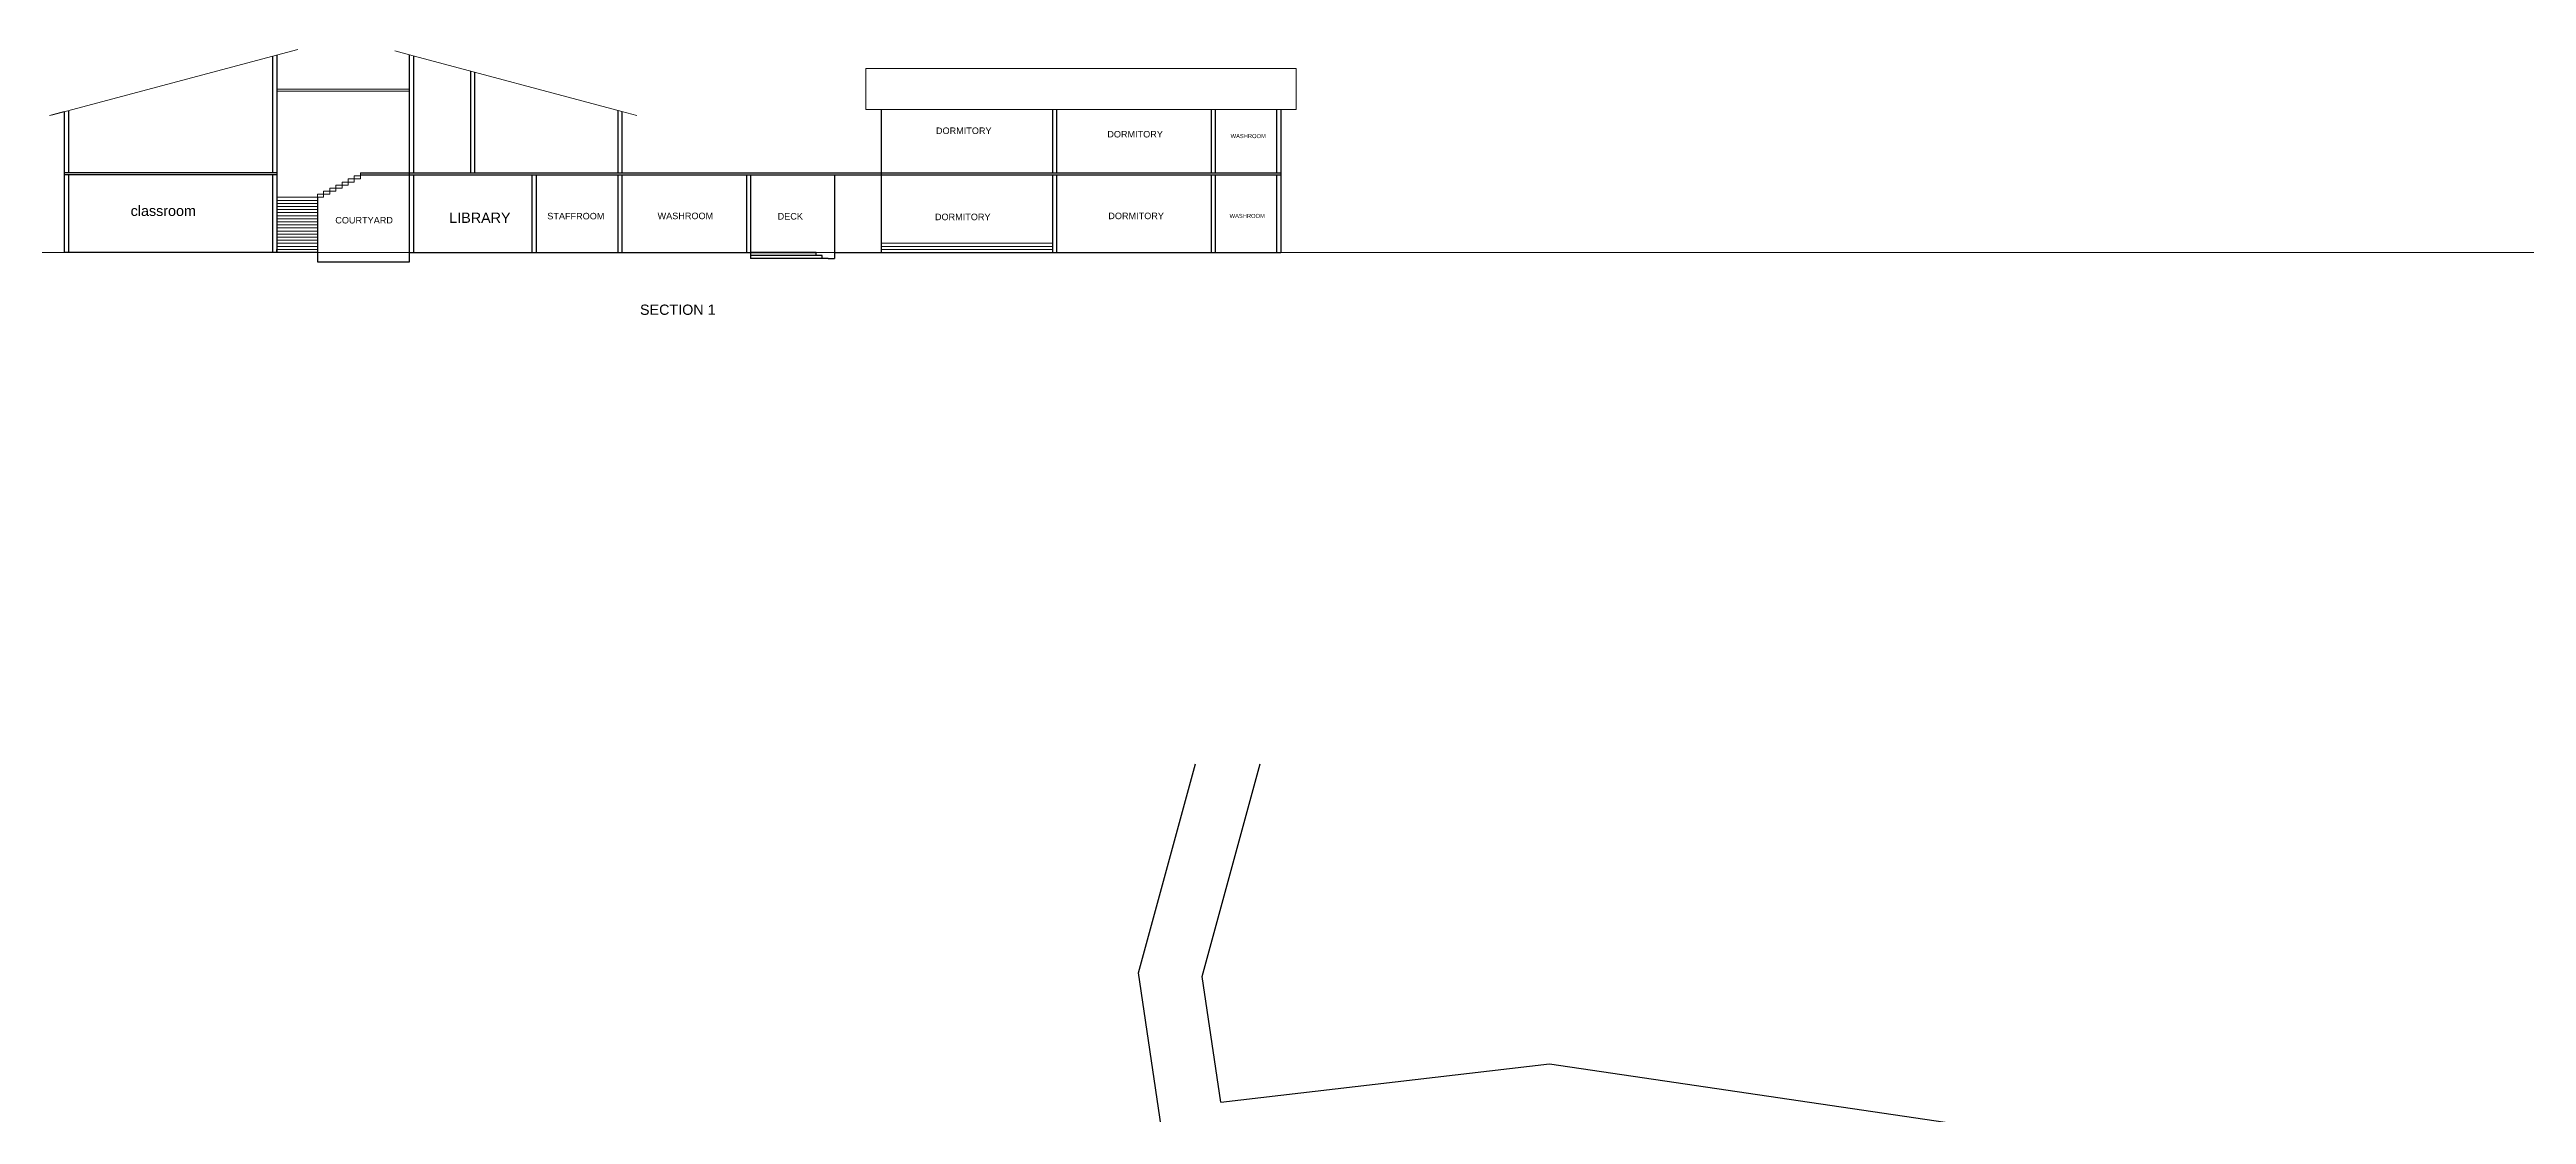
# Model space of a CAD drawing. Header units: metres. Extents: x -846 to 2173, y -239 to 2157.
# Drawn here: x -138.8 to -17.6, y 344.3 to 396.5 of the extents above; entities that cross this region are included whole.
import ezdxf

# ---------------------------------------------------------------- set-up
doc = ezdxf.new("R2010")
doc.units = ezdxf.units.M
doc.header["$MEASUREMENT"] = 0
for name, color, linetype, lineweight in [('SECTION LINE FIRST FLOOR', 110, 'Continuous', 30), ('section step', 21, 'Continuous', 15), ('SECTION WALL LINES', 57, 'Continuous', 30), ('text_space', 7, 'Continuous', 13), ('xl section', 20, 'Continuous', 30)]:
    doc.layers.add(name, color=color, linetype=linetype, lineweight=lineweight)
doc.styles.get("Standard").update_dxf_attribs({"font": 'arial.ttf'})

msp = doc.modelspace()

# ---------------------------------------------------------------- linework, layer by layer
for p, q in [((-85.52, 351.25), (-82.73, 361.49)), ((-82.4, 351.07), (-79.56, 361.49)), ((-79.42, 310.03), (-85.52, 351.25)), ((-81.49, 344.92), (-82.4, 351.07)), ((-81.49, 344.92), (-65.39, 346.81)), ((-65.39, 346.81), (-17.56, 339.76))]:
    msp.add_line(p, q)
at = {"layer": 'SECTION LINE FIRST FLOOR'}
for p, q in [((-118.22, 390.42), (-118.22, 395.39)), ((-118.02, 390.42), (-118.02, 395.34)), ((-110.82, 393.42), (-110.82, 390.42)), ((-110.82, 390.32), (-110.82, 386.52))]:
    msp.add_line(p, q, dxfattribs=at)
at = {"layer": 'section step'}
for p, q in [((-138.75, 393.25), (-126.69, 396.45)), ((-121.22, 396.19), (-121.94, 396.39)), ((-121.22, 396.19), (-121.94, 396.39)), ((-110.82, 393.42), (-121.22, 396.19)), ((-98.88, 393.52), (-98.88, 395.52)), ((-98.88, 395.52), (-77.81, 395.52)), ((-77.81, 393.52), (-77.81, 395.52)), ((-121.22, 394.52), (-127.72, 394.52)), ((-121.22, 394.42), (-127.72, 394.42)), ((-121.22, 390.42), (-121.22, 394.42)), ((-138.12, 393.42), (-138.84, 393.22)), ((-138.12, 393.42), (-138.12, 393.42)), ((-110.82, 393.42), (-110.09, 393.22)), ((-78.56, 393.52), (-98.88, 393.52)), ((-78.76, 393.52), (-77.81, 393.52)), ((-125.72, 389.37), (-125.12, 389.37)), ((-125.72, 389.22), (-125.72, 389.37)), ((-125.42, 389.22), (-125.42, 389.52)), ((-125.42, 389.52), (-124.82, 389.52)), ((-125.12, 389.37), (-125.12, 389.67)), ((-125.12, 389.67), (-124.52, 389.67)), ((-124.82, 389.52), (-124.82, 389.82)), ((-124.82, 389.82), (-124.22, 389.82)), ((-124.52, 389.67), (-124.52, 389.97)), ((-124.52, 389.97), (-123.92, 389.97)), ((-124.22, 389.82), (-124.22, 390.12)), ((-124.22, 390.12), (-123.62, 390.12)), ((-123.92, 389.97), (-123.92, 390.27)), ((-123.92, 390.27), (-123.62, 390.27)), ((-123.62, 390.12), (-123.62, 390.42)), ((-123.62, 390.42), (-123.32, 390.42)), ((-123.32, 390.42), (-121.22, 390.42)), ((-127.72, 389.22), (-125.42, 389.22)), ((-127.72, 389.07), (-125.72, 389.07)), ((-127.72, 388.92), (-125.72, 388.92)), ((-127.72, 388.77), (-125.72, 388.77)), ((-127.72, 388.62), (-125.72, 388.62)), ((-127.72, 388.47), (-125.72, 388.47)), ((-127.72, 388.32), (-125.72, 388.32)), ((-127.72, 388.17), (-125.72, 388.17)), ((-125.72, 389.22), (-125.42, 389.22)), ((-127.72, 388.02), (-125.72, 388.02)), ((-127.72, 387.87), (-125.72, 387.87)), ((-127.72, 387.72), (-125.72, 387.72)), ((-127.72, 387.57), (-125.72, 387.57)), ((-127.72, 387.42), (-125.72, 387.42)), ((-127.72, 387.27), (-125.72, 387.27)), ((-127.72, 387.12), (-125.72, 387.12)), ((-127.72, 386.97), (-125.72, 386.97)), ((-98.13, 386.97), (-89.74, 386.97)), ((-127.72, 386.82), (-125.72, 386.82)), ((-127.72, 386.67), (-125.72, 386.67)), ((-98.13, 386.82), (-89.74, 386.82)), ((-98.13, 386.52), (-98.13, 386.67)), ((-98.13, 386.67), (-89.74, 386.67))]:
    msp.add_line(p, q, dxfattribs=at)
msp.add_xline((-137.92, 386.52), (1, 0), dxfattribs=at)
at = {"layer": 'SECTION WALL LINES'}
for p, q in [((-125.72, 386.52), (-125.72, 386.07)), ((-125.72, 386.07), (-121.22, 386.07)), ((-121.22, 386.07), (-121.22, 386.52)), ((-101.31, 386.52), (-104.52, 386.52)), ((-104.52, 386.52), (-104.52, 386.22)), ((-101.01, 386.37), (-104.52, 386.37)), ((-100.71, 386.22), (-104.52, 386.22)), ((-101.31, 386.37), (-101.31, 386.52)), ((-101.01, 386.37), (-101.31, 386.37)), ((-101.01, 386.22), (-101.01, 386.37)), ((-100.71, 386.22), (-101.01, 386.22)), ((-100.71, 386.22), (-100.41, 386.22)), ((-100.41, 386.52), (-100.41, 386.22))]:
    msp.add_line(p, q, dxfattribs=at)
at = {"layer": 'xl section'}
for p, q in [((-127.92, 396.13), (-127.92, 390.42)), ((-127.72, 396.18), (-127.72, 386.52)), ((-121.22, 390.32), (-121.22, 396.19)), ((-121.02, 396.14), (-121.02, 390.42)), ((-138.12, 393.42), (-138.12, 386.52)), ((-137.92, 393.45), (-137.92, 390.42)), ((-111.02, 393.47), (-111.02, 390.42)), ((-110.82, 393.42), (-110.82, 390.42)), ((-98.13, 393.52), (-98.13, 386.52)), ((-89.74, 393.52), (-89.74, 390.42)), ((-89.54, 393.52), (-89.54, 390.42)), ((-81.96, 393.52), (-81.96, 390.42)), ((-81.76, 393.52), (-81.76, 390.42)), ((-78.76, 393.52), (-78.76, 390.42)), ((-78.56, 393.52), (-78.56, 386.52)), ((-127.72, 390.42), (-138.12, 390.42)), ((-127.72, 390.32), (-138.12, 390.32)), ((-137.92, 390.32), (-137.92, 386.52)), ((-127.92, 390.32), (-127.92, 386.52)), ((-123.62, 390.42), (-78.56, 390.42)), ((-123.62, 390.32), (-78.56, 390.32)), ((-121.22, 386.07), (-121.22, 390.32)), ((-121.02, 390.32), (-121.02, 386.52)), ((-115.22, 390.32), (-115.22, 386.52)), ((-115.02, 390.32), (-115.02, 386.52)), ((-111.02, 390.32), (-111.02, 386.52)), ((-110.82, 390.32), (-110.82, 386.52)), ((-104.72, 390.32), (-104.72, 386.52)), ((-104.52, 390.32), (-104.52, 386.52)), ((-100.41, 390.32), (-100.41, 386.52)), ((-89.74, 390.32), (-89.74, 386.52)), ((-89.54, 390.32), (-89.54, 386.52)), ((-81.96, 390.32), (-81.96, 386.52)), ((-81.76, 390.32), (-81.76, 386.52)), ((-78.76, 390.32), (-78.76, 386.52)), ((-125.72, 389.22), (-125.72, 386.52)), ((-125.72, 386.52), (-138.12, 386.52)), ((-127.72, 386.52), (-127.72, 386.67)), ((-121.22, 386.52), (-101.31, 386.52)), ((-100.41, 386.52), (-78.56, 386.52))]:
    msp.add_line(p, q, dxfattribs=at)

# ---------------------------------------------------------------- texts
at = {"layer": 'text_space', "attachment_point": 1}
for s, width, gutter_width, insert, char_height in [('DORMITORY', 0.9594, 1.59, (-95.44, 392.64), 0.319), ('DORMITORY', 0.9594, 1.59, (-87.05, 392.47), 0.319), ('WASHROOM', 0.6094, 1.01, (-81.01, 392.32), 0.202), ('classroom', 1.5106, 2.51, (-134.87, 388.81), 0.502), ('COURTYARD', 0.9594, 1.59, (-124.85, 388.26), 0.319), ('LIBRARY', 1.5106, 2.51, (-119.27, 388.47), 0.502), ('STAFFROOM', 0.9594, 1.59, (-114.47, 388.46), 0.319), ('WASHROOM', 0.9594, 1.59, (-109.07, 388.47), 0.319), ('DECK', 0.9594, 1.59, (-103.19, 388.45), 0.319), ('DORMITORY', 0.9594, 1.59, (-95.49, 388.42), 0.319), ('DORMITORY', 0.9594, 1.59, (-87, 388.47), 0.319), ('WASHROOM', 0.6094, 1.01, (-81.06, 388.41), 0.202), ('SECTION 1', 8.2149, 2.51, (-109.93, 383.97), 0.502)]:
    msp.add_mtext_dynamic_manual_height_columns(s, width=width, gutter_width=gutter_width, heights=[0], dxfattribs=dict(at, insert=insert, char_height=char_height))

doc.saveas('drawing.dxf')
